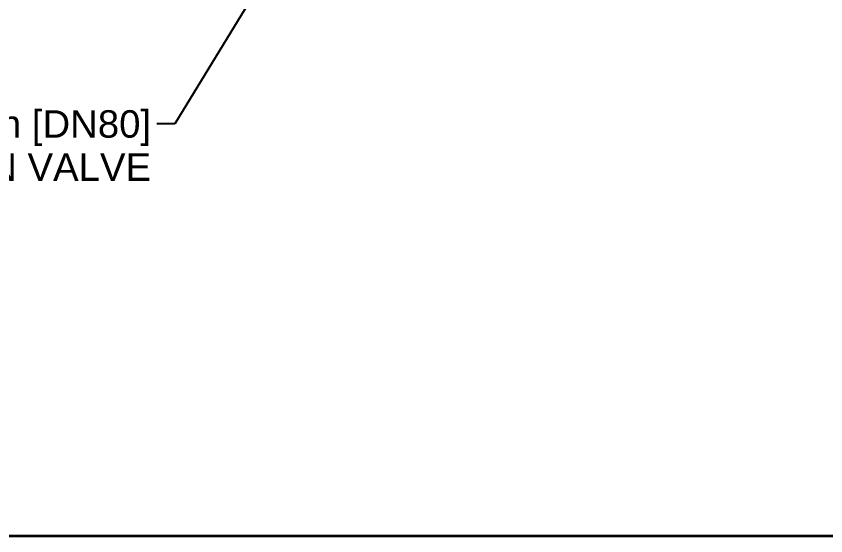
# Model space of a CAD drawing. Header units: inches. Extents: x 14 to 368, y 5 to 236.
# Drawn here: x 40.2 to 88.88, y 5.5 to 36.76 of the extents above; entities that cross this region are included whole.
import ezdxf

# ---------------------------------------------------------------- set-up
doc = ezdxf.new("R2010")
doc.units = ezdxf.units.IN
doc.header["$LTSCALE"] = 11
doc.header["$MEASUREMENT"] = 0
doc.layers.get('0').update_dxf_attribs({"lineweight": 25})
doc.layers.add('Border', color=7, linetype='Continuous', lineweight=35)
doc.layers.add('Symbol (ANSI)', color=7, linetype='Continuous', lineweight=25)
doc.styles.add('MEMCOR Medium', font='arial.ttf')
doc.dimstyles.new('Default (ANSI)$7', dxfattribs={"dimscale": 11, "dimtxt": 0.15, "dimasz": 0.098425, "dimexe": 0.125, "dimexo": 0.0625, "dimgap": 0.031496, "dimtad": 0, "dimtih": 1, "dimtoh": 1, "dimdec": 4, "dimrnd": 1e-08, "dimzin": 3, "dimdsep": 46, "dimlunit": 5, "dimtxsty": 'MEMCOR Medium', "dimcen": 0.09, "dimdle": 0.393701, "dimclrd": 256, "dimclre": 256, "dimclrt": 256, "dimadec": 0, "dimazin": 1, "dimtfac": 0.8, "dimtofl": 0, "dimtmove": 0, "dimatfit": 3, "dimfxl": 1, "dimfrac": 1, "dimtolj": 1, "dimtzin": 4, "dimlwd": -1, "dimlwe": -1, "dimarcsym": 0})

# ---------------------------------------------------------------- blocks, each defined once
blk = doc.blocks.new('Borders 22x34_D')
at = {"layer": 'Border'}
for q in [(33.5, 0.5), (7.8115, 0.5)]:
    blk.add_line((1.25, 0.5), q, dxfattribs=at)

msp = doc.modelspace()

# ---------------------------------------------------------------- block references
at = {"xscale": 11, "yscale": 11, "zscale": 11}
msp.add_blockref('Borders 22x34_D', (0, 0), dxfattribs=at)

# ---------------------------------------------------------------- texts
at = {"layer": 'Symbol (ANSI)', "insert": (48.310163, 31.099544), "char_height": 1.65000005, "width": 15.24740983, "attachment_point": 3, "line_spacing_factor": 0.944221, "style": 'MEMCOR Medium'}
msp.add_mtext('\\fArial|b0|i0;3in [DN80]\\P\\fArial|b0|i0;DRAIN VALVE', dxfattribs=at)

# ---------------------------------------------------------------- leaders
at = {"layer": 'Symbol (ANSI)', "annotation_type": 0, "has_hookline": 1, "hookline_direction": 1, "text_width": 14.942293}
msp.add_leader([(60.816853, 48.477602), (49.739297, 30.274543), (48.65662, 30.274543)], dimstyle='Default (ANSI)$7', override={"dimtad": 0}, dxfattribs=at)

doc.saveas('drawing.dxf')
